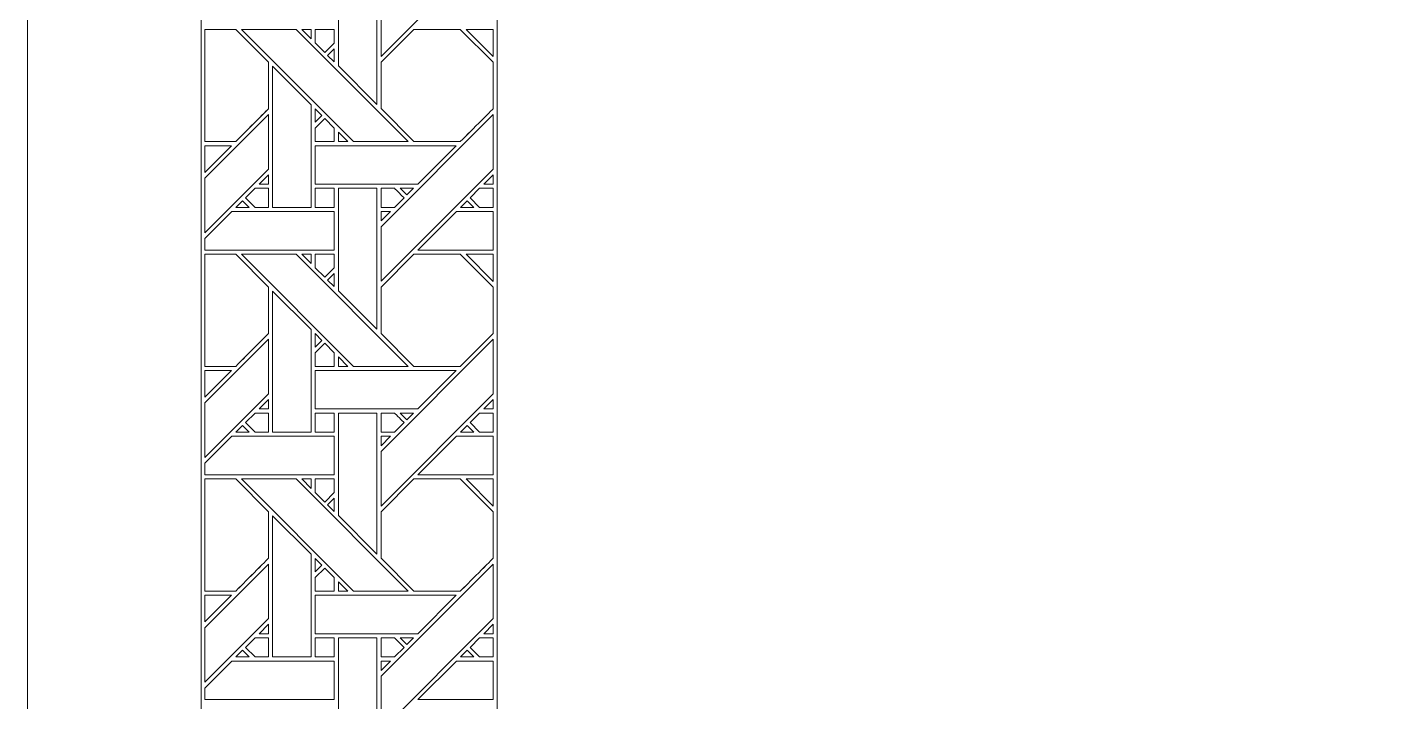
# Model space of a CAD drawing. Header units: inches. Extents: x 6.4 to 18.4, y 3.1 to 15.1.
# Drawn here: x 6.38 to 12.15, y 8.87 to 11.71 of the extents above; entities that cross this region are included whole.
import ezdxf

# ---------------------------------------------------------------- set-up
doc = ezdxf.new("R2010")
doc.units = ezdxf.units.IN
doc.header["$MEASUREMENT"] = 0
doc.layers.add('Design', color=7, linetype='Continuous', lineweight=0)

msp = doc.modelspace()

# ---------------------------------------------------------------- linework, layer by layer
at = {"layer": 'Design'}
for points, knots in [([(18.3821, 15.0948), (18.3821, 15.0948), (6.3829, 15.0948), (6.3829, 15.0948), (6.3829, 15.0948), (6.3829, 3.0948), (6.3829, 3.0948), (6.3829, 3.0948), (18.3829, 3.0948), (18.3829, 3.0948), (18.3829, 3.0948), (18.3829, 15.0948), (18.3829, 15.0948), (18.3829, 15.0948), (18.3821, 15.0948), (18.3821, 15.0948)], [0, 0, 0, 0, 1, 1, 1, 2, 2, 2, 3, 3, 3, 4, 4, 4, 5, 5, 5, 5]), ([(17.6485, 14.3611), (17.6485, 14.3611), (7.1165, 14.3611), (7.1165, 14.3611), (7.1165, 14.3611), (7.1165, 3.8284), (7.1165, 3.8284), (7.1165, 3.8284), (17.6492, 3.8284), (17.6492, 3.8284), (17.6492, 3.8284), (17.6492, 14.3611), (17.6492, 14.3611), (17.6492, 14.3611), (17.6485, 14.3611), (17.6485, 14.3611)], [0, 0, 0, 0, 1, 1, 1, 2, 2, 2, 3, 3, 3, 4, 4, 4, 5, 5, 5, 5]), ([(8.3676, 5.0795), (8.3676, 5.0795), (8.3676, 13.1101), (8.3676, 13.1101), (8.3676, 13.1101), (16.3981, 13.1101), (16.3981, 13.1101), (16.3981, 13.1101), (16.3981, 5.0795), (16.3981, 5.0795), (16.3981, 5.0795), (8.3676, 5.0795), (8.3676, 5.0795)], [0, 0, 0, 0, 1, 1, 1, 2, 2, 2, 3, 3, 3, 4, 4, 4, 4]), ([(8.3504, 12.2929), (8.3504, 12.2929), (8.3504, 12.0628), (8.3504, 12.0628), (8.3504, 12.0628), (7.8768, 11.5892), (7.8768, 11.5892), (7.8768, 11.5892), (7.8768, 11.8193), (7.8768, 11.8193), (7.8768, 11.8193), (8.3504, 12.2929), (8.3504, 12.2929)], [0, 0, 0, 0, 1, 1, 1, 2, 2, 2, 3, 3, 3, 4, 4, 4, 4]), ([(7.6967, 11.9814), (7.6967, 11.9814), (7.8596, 11.9814), (7.8596, 11.9814), (7.8596, 11.9814), (7.8596, 11.3863), (7.8596, 11.3863), (7.8596, 11.3863), (7.6967, 11.5492), (7.6967, 11.5492), (7.6967, 11.5492), (7.6967, 11.9814), (7.6967, 11.9814)], [0, 0, 0, 0, 1, 1, 1, 2, 2, 2, 3, 3, 3, 4, 4, 4, 4]), ([(7.1329, 11.7035), (7.1329, 11.7035), (7.2629, 11.7035), (7.2629, 11.7035), (7.2629, 11.7035), (7.4016, 11.5648), (7.4016, 11.5648), (7.4016, 11.5648), (7.4016, 11.3686), (7.4016, 11.3686), (7.3838, 11.3507), (7.2719, 11.2389), (7.2629, 11.2299), (7.2629, 11.2299), (7.1329, 11.2299), (7.1329, 11.2299), (7.1329, 11.2299), (7.1329, 11.7035), (7.1329, 11.7035)], [0, 0, 0, 0, 1, 1, 1, 2, 2, 2, 3, 3, 3, 4, 4, 4, 5, 5, 5, 6, 6, 6, 6]), ([(7.1329, 11.7035), (7.1329, 11.7035), (7.2629, 11.7035), (7.2629, 11.7035), (7.2629, 11.7035), (7.4016, 11.5648), (7.4016, 11.5648), (7.4016, 11.5648), (7.4016, 11.3686), (7.4016, 11.3686), (7.384, 11.3509), (7.2721, 11.2391), (7.2629, 11.2299), (7.2629, 11.2299), (7.1329, 11.2299), (7.1329, 11.2299), (7.1329, 11.2299), (7.1329, 11.7035), (7.1329, 11.7035)], [0, 0, 0, 0, 1, 1, 1, 2, 2, 2, 3, 3, 3, 4, 4, 4, 5, 5, 5, 6, 6, 6, 6]), ([(7.2872, 11.7035), (7.2872, 11.7035), (7.5181, 11.7035), (7.5181, 11.7035), (7.5181, 11.7035), (7.9918, 11.2299), (7.9918, 11.2299), (7.9918, 11.2299), (7.7607, 11.2299), (7.7607, 11.2299), (7.7607, 11.2299), (7.2872, 11.7035), (7.2872, 11.7035)], [0, 0, 0, 0, 1, 1, 1, 2, 2, 2, 3, 3, 3, 4, 4, 4, 4]), ([(7.5422, 11.7035), (7.5422, 11.7035), (7.5817, 11.7035), (7.5817, 11.7035), (7.5817, 11.7035), (7.5817, 11.6637), (7.5817, 11.6637), (7.5817, 11.6637), (7.5422, 11.7035), (7.5422, 11.7035)], [0, 0, 0, 0, 1, 1, 1, 2, 2, 2, 3, 3, 3, 3]), ([(7.6791, 11.7035), (7.6791, 11.7035), (7.6791, 11.6459), (7.6791, 11.6459), (7.6791, 11.6459), (7.6392, 11.606), (7.6392, 11.606), (7.6392, 11.606), (7.5988, 11.6463), (7.5988, 11.6463), (7.5988, 11.6463), (7.5988, 11.7035), (7.5988, 11.7035), (7.5988, 11.7035), (7.6791, 11.7035), (7.6791, 11.7035)], [0, 0, 0, 0, 1, 1, 1, 2, 2, 2, 3, 3, 3, 4, 4, 4, 5, 5, 5, 5]), ([(7.6791, 11.6459), (7.6791, 11.6459), (7.6392, 11.606), (7.6392, 11.606), (7.6392, 11.606), (7.5988, 11.6463), (7.5988, 11.6463), (7.5988, 11.6463), (7.5988, 11.7035), (7.5988, 11.7035), (7.5988, 11.7035), (7.6791, 11.7035), (7.6791, 11.7035), (7.6791, 11.7035), (7.6791, 11.6459), (7.6791, 11.6459)], [0, 0, 0, 0, 1, 1, 1, 2, 2, 2, 3, 3, 3, 4, 4, 4, 5, 5, 5, 5]), ([(7.8767, 11.5648), (7.8767, 11.5648), (8.0154, 11.7035), (8.0154, 11.7035), (8.0154, 11.7035), (8.2116, 11.7035), (8.2116, 11.7035), (8.2116, 11.7035), (8.3504, 11.5648), (8.3504, 11.5648), (8.3504, 11.5648), (8.3504, 11.3686), (8.3504, 11.3686), (8.3326, 11.3507), (8.2207, 11.2389), (8.2117, 11.2299), (8.2117, 11.2299), (8.016, 11.2299), (8.016, 11.2299), (8.016, 11.2299), (7.8767, 11.3691), (7.8767, 11.3691), (7.8767, 11.3691), (7.8767, 11.5648), (7.8767, 11.5648)], [0, 0, 0, 0, 1, 1, 1, 2, 2, 2, 3, 3, 3, 4, 4, 4, 5, 5, 5, 6, 6, 6, 7, 7, 7, 8, 8, 8, 8]), ([(8.0154, 11.7035), (8.0154, 11.7035), (8.2116, 11.7035), (8.2116, 11.7035), (8.2116, 11.7035), (8.3504, 11.5648), (8.3504, 11.5648), (8.3504, 11.5648), (8.3504, 11.3686), (8.3504, 11.3686), (8.3323, 11.3504), (8.2204, 11.2387), (8.2117, 11.2299), (8.2117, 11.2299), (8.016, 11.2299), (8.016, 11.2299), (8.016, 11.2299), (7.8767, 11.3691), (7.8767, 11.3691), (7.8767, 11.3691), (7.8767, 11.5648), (7.8767, 11.5648), (7.8767, 11.5648), (8.0154, 11.7035), (8.0154, 11.7035)], [0, 0, 0, 0, 1, 1, 1, 2, 2, 2, 3, 3, 3, 4, 4, 4, 5, 5, 5, 6, 6, 6, 7, 7, 7, 8, 8, 8, 8]), ([(8.3509, 11.7035), (8.3509, 11.7035), (8.3509, 11.5885), (8.3509, 11.5885), (8.3509, 11.5885), (8.2359, 11.7035), (8.2359, 11.7035), (8.2359, 11.7035), (8.3509, 11.7035), (8.3509, 11.7035)], [0, 0, 0, 0, 1, 1, 1, 2, 2, 2, 3, 3, 3, 3]), ([(7.6792, 11.6217), (7.6792, 11.6217), (7.6792, 11.5665), (7.6792, 11.5665), (7.6792, 11.5665), (7.6514, 11.5939), (7.6514, 11.5939), (7.6514, 11.5939), (7.6792, 11.6217), (7.6792, 11.6217)], [0, 0, 0, 0, 1, 1, 1, 2, 2, 2, 3, 3, 3, 3]), ([(7.5816, 11.3856), (7.5816, 11.3856), (7.5816, 10.9519), (7.5816, 10.9519), (7.5816, 10.9519), (7.4188, 10.9519), (7.4188, 10.9519), (7.4188, 10.9519), (7.4188, 11.5477), (7.4188, 11.5477), (7.4188, 11.5477), (7.5816, 11.3856), (7.5816, 11.3856)], [0, 0, 0, 0, 1, 1, 1, 2, 2, 2, 3, 3, 3, 4, 4, 4, 4]), ([(7.1329, 11.0753), (7.1329, 11.0753), (7.4017, 11.3441), (7.4017, 11.3441), (7.4017, 11.3441), (7.4017, 11.1141), (7.4017, 11.1141), (7.4017, 11.1141), (7.1329, 10.8453), (7.1329, 10.8453), (7.1329, 10.8453), (7.1329, 11.0753), (7.1329, 11.0753)], [0, 0, 0, 0, 1, 1, 1, 2, 2, 2, 3, 3, 3, 4, 4, 4, 4]), ([(7.6271, 11.3395), (7.6271, 11.3395), (7.5989, 11.3113), (7.5989, 11.3113), (7.5989, 11.3113), (7.5989, 11.3681), (7.5989, 11.3681), (7.5989, 11.3681), (7.6271, 11.3395), (7.6271, 11.3395)], [0, 0, 0, 0, 1, 1, 1, 2, 2, 2, 3, 3, 3, 3]), ([(7.6795, 11.2297), (7.6795, 11.2297), (7.5989, 11.2297), (7.5989, 11.2297), (7.5989, 11.2297), (7.5989, 11.2869), (7.5989, 11.2869), (7.5989, 11.2869), (7.6392, 11.3273), (7.6392, 11.3273), (7.6392, 11.3273), (7.6795, 11.287), (7.6795, 11.287), (7.6795, 11.287), (7.6795, 11.2297), (7.6795, 11.2297)], [0, 0, 0, 0, 1, 1, 1, 2, 2, 2, 3, 3, 3, 4, 4, 4, 5, 5, 5, 5]), ([(7.5989, 11.2869), (7.5989, 11.2869), (7.6392, 11.3273), (7.6392, 11.3273), (7.6392, 11.3273), (7.6795, 11.287), (7.6795, 11.287), (7.6795, 11.287), (7.6795, 11.2297), (7.6795, 11.2297), (7.6795, 11.2297), (7.5989, 11.2297), (7.5989, 11.2297), (7.5989, 11.2297), (7.5989, 11.2869), (7.5989, 11.2869)], [0, 0, 0, 0, 1, 1, 1, 2, 2, 2, 3, 3, 3, 4, 4, 4, 5, 5, 5, 5]), ([(8.3504, 11.3441), (8.3504, 11.3441), (8.3504, 11.1141), (8.3504, 11.1141), (8.3504, 11.1141), (7.8768, 10.6404), (7.8768, 10.6404), (7.8768, 10.6404), (7.8768, 10.8705), (7.8768, 10.8705), (7.8768, 10.8705), (8.3504, 11.3441), (8.3504, 11.3441)], [0, 0, 0, 0, 1, 1, 1, 2, 2, 2, 3, 3, 3, 4, 4, 4, 4]), ([(7.7365, 11.2299), (7.7365, 11.2299), (7.6968, 11.2299), (7.6968, 11.2299), (7.6968, 11.2299), (7.6968, 11.2697), (7.6968, 11.2697), (7.6968, 11.2697), (7.7365, 11.2299), (7.7365, 11.2299)], [0, 0, 0, 0, 1, 1, 1, 2, 2, 2, 3, 3, 3, 3]), ([(7.1329, 11.2126), (7.1329, 11.2126), (7.2459, 11.2126), (7.2459, 11.2126), (7.2459, 11.2126), (7.1329, 11.0996), (7.1329, 11.0996), (7.1329, 11.0996), (7.1329, 11.2126), (7.1329, 11.2126)], [0, 0, 0, 0, 1, 1, 1, 2, 2, 2, 3, 3, 3, 3]), ([(7.5989, 11.0499), (7.5989, 11.0499), (7.5989, 11.2126), (7.5989, 11.2126), (7.5989, 11.2126), (8.1946, 11.2126), (8.1946, 11.2126), (8.1946, 11.2126), (8.0319, 11.0499), (8.0319, 11.0499), (8.0319, 11.0499), (7.5989, 11.0499), (7.5989, 11.0499)], [0, 0, 0, 0, 1, 1, 1, 2, 2, 2, 3, 3, 3, 4, 4, 4, 4]), ([(7.3619, 11.0499), (7.3619, 11.0499), (7.4017, 11.0897), (7.4017, 11.0897), (7.4017, 11.0897), (7.4017, 11.0499), (7.4017, 11.0499), (7.4017, 11.0499), (7.3619, 11.0499), (7.3619, 11.0499)], [0, 0, 0, 0, 1, 1, 1, 2, 2, 2, 3, 3, 3, 3]), ([(8.3107, 11.0499), (8.3107, 11.0499), (8.3504, 11.0897), (8.3504, 11.0897), (8.3504, 11.0897), (8.3504, 11.0499), (8.3504, 11.0499), (8.3504, 11.0499), (8.3107, 11.0499), (8.3107, 11.0499)], [0, 0, 0, 0, 1, 1, 1, 2, 2, 2, 3, 3, 3, 3]), ([(7.4017, 10.9519), (7.4017, 10.9519), (7.3445, 10.9519), (7.3445, 10.9519), (7.3445, 10.9519), (7.3042, 10.9923), (7.3042, 10.9923), (7.3042, 10.9923), (7.3446, 11.0327), (7.3446, 11.0327), (7.3446, 11.0327), (7.4017, 11.0327), (7.4017, 11.0327), (7.4017, 11.0327), (7.4017, 10.9519), (7.4017, 10.9519)], [0, 0, 0, 0, 1, 1, 1, 2, 2, 2, 3, 3, 3, 4, 4, 4, 5, 5, 5, 5]), ([(7.3042, 10.9923), (7.3042, 10.9923), (7.3446, 11.0327), (7.3446, 11.0327), (7.3446, 11.0327), (7.4017, 11.0327), (7.4017, 11.0327), (7.4017, 11.0327), (7.4017, 10.9519), (7.4017, 10.9519), (7.4017, 10.9519), (7.3445, 10.9519), (7.3445, 10.9519), (7.3445, 10.9519), (7.3042, 10.9923), (7.3042, 10.9923)], [0, 0, 0, 0, 1, 1, 1, 2, 2, 2, 3, 3, 3, 4, 4, 4, 5, 5, 5, 5]), ([(7.5989, 10.9519), (7.5989, 10.9519), (7.5989, 11.0327), (7.5989, 11.0327), (7.5989, 11.0327), (7.6791, 11.0327), (7.6791, 11.0327), (7.6791, 11.0327), (7.6791, 10.9519), (7.6791, 10.9519), (7.6791, 10.9519), (7.5989, 10.9519), (7.5989, 10.9519)], [0, 0, 0, 0, 1, 1, 1, 2, 2, 2, 3, 3, 3, 4, 4, 4, 4]), ([(7.5989, 11.0327), (7.5989, 11.0327), (7.6791, 11.0327), (7.6791, 11.0327), (7.6791, 11.0327), (7.6791, 10.9519), (7.6791, 10.9519), (7.6791, 10.9519), (7.5989, 10.9519), (7.5989, 10.9519), (7.5989, 10.9519), (7.5989, 11.0327), (7.5989, 11.0327)], [0, 0, 0, 0, 1, 1, 1, 2, 2, 2, 3, 3, 3, 4, 4, 4, 4]), ([(7.6967, 11.0326), (7.6967, 11.0326), (7.8596, 11.0326), (7.8596, 11.0326), (7.8596, 11.0326), (7.8596, 10.4375), (7.8596, 10.4375), (7.8596, 10.4375), (7.6967, 10.6005), (7.6967, 10.6005), (7.6967, 10.6005), (7.6967, 11.0326), (7.6967, 11.0326)], [0, 0, 0, 0, 1, 1, 1, 2, 2, 2, 3, 3, 3, 4, 4, 4, 4]), ([(7.8767, 11.0327), (7.8767, 11.0327), (7.9338, 11.0327), (7.9338, 11.0327), (7.9389, 11.0276), (7.9697, 10.9967), (7.9741, 10.9923), (7.9741, 10.9923), (7.9337, 10.9519), (7.9337, 10.9519), (7.9337, 10.9519), (7.8767, 10.9519), (7.8767, 10.9519), (7.8767, 10.9519), (7.8767, 11.0327), (7.8767, 11.0327)], [0, 0, 0, 0, 1, 1, 1, 2, 2, 2, 3, 3, 3, 4, 4, 4, 5, 5, 5, 5]), ([(7.9741, 10.9923), (7.9741, 10.9923), (7.9337, 10.9519), (7.9337, 10.9519), (7.9337, 10.9519), (7.8767, 10.9519), (7.8767, 10.9519), (7.8767, 10.9519), (7.8767, 11.0327), (7.8767, 11.0327), (7.8767, 11.0327), (7.9338, 11.0327), (7.9338, 11.0327), (7.939, 11.0275), (7.9698, 10.9966), (7.9741, 10.9923)], [0, 0, 0, 0, 1, 1, 1, 2, 2, 2, 3, 3, 3, 4, 4, 4, 5, 5, 5, 5]), ([(7.9864, 11.0045), (7.9864, 11.0045), (7.9582, 11.0326), (7.9582, 11.0326), (7.9582, 11.0326), (8.0146, 11.0326), (8.0146, 11.0326), (8.0146, 11.0326), (7.9864, 11.0045), (7.9864, 11.0045)], [0, 0, 0, 0, 1, 1, 1, 2, 2, 2, 3, 3, 3, 3]), ([(8.3504, 10.9519), (8.3504, 10.9519), (8.2933, 10.9519), (8.2933, 10.9519), (8.2933, 10.9519), (8.2529, 10.9923), (8.2529, 10.9923), (8.2529, 10.9923), (8.2933, 11.0327), (8.2933, 11.0327), (8.2933, 11.0327), (8.3504, 11.0327), (8.3504, 11.0327), (8.3504, 11.0327), (8.3504, 10.9519), (8.3504, 10.9519)], [0, 0, 0, 0, 1, 1, 1, 2, 2, 2, 3, 3, 3, 4, 4, 4, 5, 5, 5, 5]), ([(8.3504, 11.0327), (8.3504, 11.0327), (8.3504, 10.9519), (8.3504, 10.9519), (8.3504, 10.9519), (8.2933, 10.9519), (8.2933, 10.9519), (8.2933, 10.9519), (8.2529, 10.9923), (8.2529, 10.9923), (8.2529, 10.9923), (8.2933, 11.0327), (8.2933, 11.0327), (8.2933, 11.0327), (8.3504, 11.0327), (8.3504, 11.0327)], [0, 0, 0, 0, 1, 1, 1, 2, 2, 2, 3, 3, 3, 4, 4, 4, 5, 5, 5, 5]), ([(7.3204, 10.9519), (7.3204, 10.9519), (7.2639, 10.9519), (7.2639, 10.9519), (7.2639, 10.9519), (7.2921, 10.9801), (7.2921, 10.9801), (7.2921, 10.9801), (7.3204, 10.9519), (7.3204, 10.9519)], [0, 0, 0, 0, 1, 1, 1, 2, 2, 2, 3, 3, 3, 3]), ([(8.2691, 10.9519), (8.2691, 10.9519), (8.2126, 10.9519), (8.2126, 10.9519), (8.2126, 10.9519), (8.2408, 10.9801), (8.2408, 10.9801), (8.2408, 10.9801), (8.2691, 10.9519), (8.2691, 10.9519)], [0, 0, 0, 0, 1, 1, 1, 2, 2, 2, 3, 3, 3, 3]), ([(7.1329, 10.8209), (7.1329, 10.8209), (7.2467, 10.9347), (7.2467, 10.9347), (7.2467, 10.9347), (7.6792, 10.9347), (7.6792, 10.9347), (7.6792, 10.9347), (7.6792, 10.7719), (7.6792, 10.7719), (7.6792, 10.7719), (7.1329, 10.7719), (7.1329, 10.7719), (7.1329, 10.7719), (7.1329, 10.8209), (7.1329, 10.8209)], [0, 0, 0, 0, 1, 1, 1, 2, 2, 2, 3, 3, 3, 4, 4, 4, 5, 5, 5, 5]), ([(7.8768, 10.8949), (7.8768, 10.8949), (7.8768, 10.9347), (7.8768, 10.9347), (7.8768, 10.9347), (7.9166, 10.9347), (7.9166, 10.9347), (7.9166, 10.9347), (7.8768, 10.8949), (7.8768, 10.8949)], [0, 0, 0, 0, 1, 1, 1, 2, 2, 2, 3, 3, 3, 3]), ([(8.3509, 10.9347), (8.3509, 10.9347), (8.3509, 10.7719), (8.3509, 10.7719), (8.3509, 10.7719), (8.0326, 10.7719), (8.0326, 10.7719), (8.0326, 10.7719), (8.1954, 10.9347), (8.1954, 10.9347), (8.1954, 10.9347), (8.3509, 10.9347), (8.3509, 10.9347)], [0, 0, 0, 0, 1, 1, 1, 2, 2, 2, 3, 3, 3, 4, 4, 4, 4]), ([(7.1329, 10.7548), (7.1329, 10.7548), (7.2629, 10.7548), (7.2629, 10.7548), (7.2629, 10.7548), (7.4016, 10.6161), (7.4016, 10.6161), (7.4016, 10.6161), (7.4016, 10.4199), (7.4016, 10.4199), (7.3838, 10.4019), (7.2719, 10.2902), (7.2629, 10.2812), (7.2629, 10.2812), (7.1329, 10.2812), (7.1329, 10.2812), (7.1329, 10.2812), (7.1329, 10.7548), (7.1329, 10.7548)], [0, 0, 0, 0, 1, 1, 1, 2, 2, 2, 3, 3, 3, 4, 4, 4, 5, 5, 5, 6, 6, 6, 6]), ([(7.1329, 10.7548), (7.1329, 10.7548), (7.2629, 10.7548), (7.2629, 10.7548), (7.2629, 10.7548), (7.4016, 10.6161), (7.4016, 10.6161), (7.4016, 10.6161), (7.4016, 10.4199), (7.4016, 10.4199), (7.3836, 10.4017), (7.2718, 10.29), (7.2629, 10.2812), (7.2629, 10.2812), (7.1329, 10.2812), (7.1329, 10.2812), (7.1329, 10.2812), (7.1329, 10.7548), (7.1329, 10.7548)], [0, 0, 0, 0, 1, 1, 1, 2, 2, 2, 3, 3, 3, 4, 4, 4, 5, 5, 5, 6, 6, 6, 6]), ([(7.2872, 10.7548), (7.2872, 10.7548), (7.5181, 10.7548), (7.5181, 10.7548), (7.5181, 10.7548), (7.9918, 10.2811), (7.9918, 10.2811), (7.9918, 10.2811), (7.7607, 10.2811), (7.7607, 10.2811), (7.7607, 10.2811), (7.2872, 10.7548), (7.2872, 10.7548)], [0, 0, 0, 0, 1, 1, 1, 2, 2, 2, 3, 3, 3, 4, 4, 4, 4]), ([(7.5422, 10.7548), (7.5422, 10.7548), (7.5817, 10.7548), (7.5817, 10.7548), (7.5817, 10.7548), (7.5817, 10.715), (7.5817, 10.715), (7.5817, 10.715), (7.5422, 10.7548), (7.5422, 10.7548)], [0, 0, 0, 0, 1, 1, 1, 2, 2, 2, 3, 3, 3, 3]), ([(7.6791, 10.7548), (7.6791, 10.7548), (7.6791, 10.6972), (7.6791, 10.6972), (7.6791, 10.6972), (7.6392, 10.6573), (7.6392, 10.6573), (7.6392, 10.6573), (7.5988, 10.6976), (7.5988, 10.6976), (7.5988, 10.6976), (7.5988, 10.7548), (7.5988, 10.7548), (7.5988, 10.7548), (7.6791, 10.7548), (7.6791, 10.7548)], [0, 0, 0, 0, 1, 1, 1, 2, 2, 2, 3, 3, 3, 4, 4, 4, 5, 5, 5, 5]), ([(7.6791, 10.6972), (7.6791, 10.6972), (7.6392, 10.6573), (7.6392, 10.6573), (7.6392, 10.6573), (7.5988, 10.6976), (7.5988, 10.6976), (7.5988, 10.6976), (7.5988, 10.7548), (7.5988, 10.7548), (7.5988, 10.7548), (7.6791, 10.7548), (7.6791, 10.7548), (7.6791, 10.7548), (7.6791, 10.6972), (7.6791, 10.6972)], [0, 0, 0, 0, 1, 1, 1, 2, 2, 2, 3, 3, 3, 4, 4, 4, 5, 5, 5, 5]), ([(7.8767, 10.6161), (7.8767, 10.6161), (8.0154, 10.7548), (8.0154, 10.7548), (8.0154, 10.7548), (8.2116, 10.7548), (8.2116, 10.7548), (8.2116, 10.7548), (8.3504, 10.6161), (8.3504, 10.6161), (8.3504, 10.6161), (8.3504, 10.4199), (8.3504, 10.4199), (8.3326, 10.4019), (8.2207, 10.2902), (8.2117, 10.2812), (8.2117, 10.2812), (8.016, 10.2812), (8.016, 10.2812), (8.016, 10.2812), (7.8767, 10.4204), (7.8767, 10.4204), (7.8767, 10.4204), (7.8767, 10.6161), (7.8767, 10.6161)], [0, 0, 0, 0, 1, 1, 1, 2, 2, 2, 3, 3, 3, 4, 4, 4, 5, 5, 5, 6, 6, 6, 7, 7, 7, 8, 8, 8, 8]), ([(8.0154, 10.7548), (8.0154, 10.7548), (8.2116, 10.7548), (8.2116, 10.7548), (8.2116, 10.7548), (8.3504, 10.6161), (8.3504, 10.6161), (8.3504, 10.6161), (8.3504, 10.4199), (8.3504, 10.4199), (8.3325, 10.4019), (8.2206, 10.2901), (8.2117, 10.2812), (8.2117, 10.2812), (8.016, 10.2812), (8.016, 10.2812), (8.016, 10.2812), (7.8767, 10.4204), (7.8767, 10.4204), (7.8767, 10.4204), (7.8767, 10.6161), (7.8767, 10.6161), (7.8767, 10.6161), (8.0154, 10.7548), (8.0154, 10.7548)], [0, 0, 0, 0, 1, 1, 1, 2, 2, 2, 3, 3, 3, 4, 4, 4, 5, 5, 5, 6, 6, 6, 7, 7, 7, 8, 8, 8, 8]), ([(8.3509, 10.7548), (8.3509, 10.7548), (8.3509, 10.6398), (8.3509, 10.6398), (8.3509, 10.6398), (8.2359, 10.7548), (8.2359, 10.7548), (8.2359, 10.7548), (8.3509, 10.7548), (8.3509, 10.7548)], [0, 0, 0, 0, 1, 1, 1, 2, 2, 2, 3, 3, 3, 3]), ([(7.6792, 10.6729), (7.6792, 10.6729), (7.6792, 10.6178), (7.6792, 10.6178), (7.6792, 10.6178), (7.6514, 10.6452), (7.6514, 10.6452), (7.6514, 10.6452), (7.6792, 10.6729), (7.6792, 10.6729)], [0, 0, 0, 0, 1, 1, 1, 2, 2, 2, 3, 3, 3, 3]), ([(7.5816, 10.4368), (7.5816, 10.4368), (7.5816, 10.0031), (7.5816, 10.0031), (7.5816, 10.0031), (7.4188, 10.0031), (7.4188, 10.0031), (7.4188, 10.0031), (7.4188, 10.599), (7.4188, 10.599), (7.4188, 10.599), (7.5816, 10.4368), (7.5816, 10.4368)], [0, 0, 0, 0, 1, 1, 1, 2, 2, 2, 3, 3, 3, 4, 4, 4, 4]), ([(7.1329, 10.1266), (7.1329, 10.1266), (7.4017, 10.3954), (7.4017, 10.3954), (7.4017, 10.3954), (7.4017, 10.1654), (7.4017, 10.1654), (7.4017, 10.1654), (7.1329, 9.8965), (7.1329, 9.8965), (7.1329, 9.8965), (7.1329, 10.1266), (7.1329, 10.1266)], [0, 0, 0, 0, 1, 1, 1, 2, 2, 2, 3, 3, 3, 4, 4, 4, 4]), ([(7.6271, 10.3908), (7.6271, 10.3908), (7.5989, 10.3626), (7.5989, 10.3626), (7.5989, 10.3626), (7.5989, 10.4193), (7.5989, 10.4193), (7.5989, 10.4193), (7.6271, 10.3908), (7.6271, 10.3908)], [0, 0, 0, 0, 1, 1, 1, 2, 2, 2, 3, 3, 3, 3]), ([(8.3504, 10.3954), (8.3504, 10.3954), (8.3504, 10.1654), (8.3504, 10.1654), (8.3504, 10.1654), (7.8768, 9.6917), (7.8768, 9.6917), (7.8768, 9.6917), (7.8768, 9.9218), (7.8768, 9.9218), (7.8768, 9.9218), (8.3504, 10.3954), (8.3504, 10.3954)], [0, 0, 0, 0, 1, 1, 1, 2, 2, 2, 3, 3, 3, 4, 4, 4, 4]), ([(7.6795, 10.2809), (7.6795, 10.2809), (7.5989, 10.2809), (7.5989, 10.2809), (7.5989, 10.2809), (7.5989, 10.3382), (7.5989, 10.3382), (7.5989, 10.3382), (7.6392, 10.3785), (7.6392, 10.3785), (7.6392, 10.3785), (7.6795, 10.3382), (7.6795, 10.3382), (7.6795, 10.3382), (7.6795, 10.2809), (7.6795, 10.2809)], [0, 0, 0, 0, 1, 1, 1, 2, 2, 2, 3, 3, 3, 4, 4, 4, 5, 5, 5, 5]), ([(7.5989, 10.3382), (7.5989, 10.3382), (7.6392, 10.3785), (7.6392, 10.3785), (7.6392, 10.3785), (7.6795, 10.3382), (7.6795, 10.3382), (7.6795, 10.3382), (7.6795, 10.2809), (7.6795, 10.2809), (7.6795, 10.2809), (7.5989, 10.2809), (7.5989, 10.2809), (7.5989, 10.2809), (7.5989, 10.3382), (7.5989, 10.3382)], [0, 0, 0, 0, 1, 1, 1, 2, 2, 2, 3, 3, 3, 4, 4, 4, 5, 5, 5, 5]), ([(7.7365, 10.2811), (7.7365, 10.2811), (7.6968, 10.2811), (7.6968, 10.2811), (7.6968, 10.2811), (7.6968, 10.3209), (7.6968, 10.3209), (7.6968, 10.3209), (7.7365, 10.2811), (7.7365, 10.2811)], [0, 0, 0, 0, 1, 1, 1, 2, 2, 2, 3, 3, 3, 3]), ([(7.1329, 10.2639), (7.1329, 10.2639), (7.2459, 10.2639), (7.2459, 10.2639), (7.2459, 10.2639), (7.1329, 10.1509), (7.1329, 10.1509), (7.1329, 10.1509), (7.1329, 10.2639), (7.1329, 10.2639)], [0, 0, 0, 0, 1, 1, 1, 2, 2, 2, 3, 3, 3, 3]), ([(7.5989, 10.1012), (7.5989, 10.1012), (7.5989, 10.2639), (7.5989, 10.2639), (7.5989, 10.2639), (8.1946, 10.2639), (8.1946, 10.2639), (8.1946, 10.2639), (8.0319, 10.1012), (8.0319, 10.1012), (8.0319, 10.1012), (7.5989, 10.1012), (7.5989, 10.1012)], [0, 0, 0, 0, 1, 1, 1, 2, 2, 2, 3, 3, 3, 4, 4, 4, 4]), ([(7.3619, 10.1012), (7.3619, 10.1012), (7.4017, 10.141), (7.4017, 10.141), (7.4017, 10.141), (7.4017, 10.1012), (7.4017, 10.1012), (7.4017, 10.1012), (7.3619, 10.1012), (7.3619, 10.1012)], [0, 0, 0, 0, 1, 1, 1, 2, 2, 2, 3, 3, 3, 3]), ([(8.3107, 10.1012), (8.3107, 10.1012), (8.3504, 10.141), (8.3504, 10.141), (8.3504, 10.141), (8.3504, 10.1012), (8.3504, 10.1012), (8.3504, 10.1012), (8.3107, 10.1012), (8.3107, 10.1012)], [0, 0, 0, 0, 1, 1, 1, 2, 2, 2, 3, 3, 3, 3]), ([(7.4017, 10.0031), (7.4017, 10.0031), (7.3445, 10.0031), (7.3445, 10.0031), (7.3445, 10.0031), (7.3042, 10.0435), (7.3042, 10.0435), (7.3042, 10.0435), (7.3446, 10.084), (7.3446, 10.084), (7.3446, 10.084), (7.4017, 10.084), (7.4017, 10.084), (7.4017, 10.084), (7.4017, 10.0031), (7.4017, 10.0031)], [0, 0, 0, 0, 1, 1, 1, 2, 2, 2, 3, 3, 3, 4, 4, 4, 5, 5, 5, 5]), ([(7.3042, 10.0435), (7.3042, 10.0435), (7.3446, 10.084), (7.3446, 10.084), (7.3446, 10.084), (7.4017, 10.084), (7.4017, 10.084), (7.4017, 10.084), (7.4017, 10.0031), (7.4017, 10.0031), (7.4017, 10.0031), (7.3445, 10.0031), (7.3445, 10.0031), (7.3445, 10.0031), (7.3042, 10.0435), (7.3042, 10.0435)], [0, 0, 0, 0, 1, 1, 1, 2, 2, 2, 3, 3, 3, 4, 4, 4, 5, 5, 5, 5]), ([(7.5989, 10.0031), (7.5989, 10.0031), (7.5989, 10.0839), (7.5989, 10.0839), (7.5989, 10.0839), (7.6791, 10.0839), (7.6791, 10.0839), (7.6791, 10.0839), (7.6791, 10.0031), (7.6791, 10.0031), (7.6791, 10.0031), (7.5989, 10.0031), (7.5989, 10.0031)], [0, 0, 0, 0, 1, 1, 1, 2, 2, 2, 3, 3, 3, 4, 4, 4, 4]), ([(7.5989, 10.0839), (7.5989, 10.0839), (7.6791, 10.0839), (7.6791, 10.0839), (7.6791, 10.0839), (7.6791, 10.0031), (7.6791, 10.0031), (7.6791, 10.0031), (7.5989, 10.0031), (7.5989, 10.0031), (7.5989, 10.0031), (7.5989, 10.0839), (7.5989, 10.0839)], [0, 0, 0, 0, 1, 1, 1, 2, 2, 2, 3, 3, 3, 4, 4, 4, 4]), ([(7.6967, 10.0839), (7.6967, 10.0839), (7.8596, 10.0839), (7.8596, 10.0839), (7.8596, 10.0839), (7.8596, 9.4888), (7.8596, 9.4888), (7.8596, 9.4888), (7.6967, 9.6517), (7.6967, 9.6517), (7.6967, 9.6517), (7.6967, 10.0839), (7.6967, 10.0839)], [0, 0, 0, 0, 1, 1, 1, 2, 2, 2, 3, 3, 3, 4, 4, 4, 4]), ([(7.8767, 10.0839), (7.8767, 10.0839), (7.9338, 10.0839), (7.9338, 10.0839), (7.9389, 10.0788), (7.9697, 10.048), (7.9741, 10.0436), (7.9741, 10.0436), (7.9337, 10.0032), (7.9337, 10.0032), (7.9337, 10.0032), (7.8767, 10.0032), (7.8767, 10.0032), (7.8767, 10.0032), (7.8767, 10.0839), (7.8767, 10.0839)], [0, 0, 0, 0, 1, 1, 1, 2, 2, 2, 3, 3, 3, 4, 4, 4, 5, 5, 5, 5]), ([(7.9741, 10.0436), (7.9741, 10.0436), (7.9337, 10.0032), (7.9337, 10.0032), (7.9337, 10.0032), (7.8767, 10.0032), (7.8767, 10.0032), (7.8767, 10.0032), (7.8767, 10.0839), (7.8767, 10.0839), (7.8767, 10.0839), (7.9338, 10.0839), (7.9338, 10.0839), (7.939, 10.0787), (7.9698, 10.0479), (7.9741, 10.0436)], [0, 0, 0, 0, 1, 1, 1, 2, 2, 2, 3, 3, 3, 4, 4, 4, 5, 5, 5, 5]), ([(7.9864, 10.0557), (7.9864, 10.0557), (7.9582, 10.0839), (7.9582, 10.0839), (7.9582, 10.0839), (8.0146, 10.0839), (8.0146, 10.0839), (8.0146, 10.0839), (7.9864, 10.0557), (7.9864, 10.0557)], [0, 0, 0, 0, 1, 1, 1, 2, 2, 2, 3, 3, 3, 3]), ([(8.3504, 10.0031), (8.3504, 10.0031), (8.2933, 10.0031), (8.2933, 10.0031), (8.2933, 10.0031), (8.2529, 10.0435), (8.2529, 10.0435), (8.2529, 10.0435), (8.2933, 10.084), (8.2933, 10.084), (8.2933, 10.084), (8.3504, 10.084), (8.3504, 10.084), (8.3504, 10.084), (8.3504, 10.0031), (8.3504, 10.0031)], [0, 0, 0, 0, 1, 1, 1, 2, 2, 2, 3, 3, 3, 4, 4, 4, 5, 5, 5, 5]), ([(8.3504, 10.084), (8.3504, 10.084), (8.3504, 10.0031), (8.3504, 10.0031), (8.3504, 10.0031), (8.2933, 10.0031), (8.2933, 10.0031), (8.2933, 10.0031), (8.2529, 10.0435), (8.2529, 10.0435), (8.2529, 10.0435), (8.2933, 10.084), (8.2933, 10.084), (8.2933, 10.084), (8.3504, 10.084), (8.3504, 10.084)], [0, 0, 0, 0, 1, 1, 1, 2, 2, 2, 3, 3, 3, 4, 4, 4, 5, 5, 5, 5]), ([(7.1329, 9.8722), (7.1329, 9.8722), (7.2467, 9.986), (7.2467, 9.986), (7.2467, 9.986), (7.6792, 9.986), (7.6792, 9.986), (7.6792, 9.986), (7.6792, 9.8232), (7.6792, 9.8232), (7.6792, 9.8232), (7.1329, 9.8232), (7.1329, 9.8232), (7.1329, 9.8232), (7.1329, 9.8722), (7.1329, 9.8722)], [0, 0, 0, 0, 1, 1, 1, 2, 2, 2, 3, 3, 3, 4, 4, 4, 5, 5, 5, 5]), ([(7.3204, 10.0031), (7.3204, 10.0031), (7.2639, 10.0031), (7.2639, 10.0031), (7.2639, 10.0031), (7.2921, 10.0314), (7.2921, 10.0314), (7.2921, 10.0314), (7.3204, 10.0031), (7.3204, 10.0031)], [0, 0, 0, 0, 1, 1, 1, 2, 2, 2, 3, 3, 3, 3]), ([(7.8768, 9.9462), (7.8768, 9.9462), (7.8768, 9.986), (7.8768, 9.986), (7.8768, 9.986), (7.9166, 9.986), (7.9166, 9.986), (7.9166, 9.986), (7.8768, 9.9462), (7.8768, 9.9462)], [0, 0, 0, 0, 1, 1, 1, 2, 2, 2, 3, 3, 3, 3]), ([(8.3509, 9.986), (8.3509, 9.986), (8.3509, 9.8232), (8.3509, 9.8232), (8.3509, 9.8232), (8.0326, 9.8232), (8.0326, 9.8232), (8.0326, 9.8232), (8.1954, 9.986), (8.1954, 9.986), (8.1954, 9.986), (8.3509, 9.986), (8.3509, 9.986)], [0, 0, 0, 0, 1, 1, 1, 2, 2, 2, 3, 3, 3, 4, 4, 4, 4]), ([(8.2691, 10.0031), (8.2691, 10.0031), (8.2126, 10.0031), (8.2126, 10.0031), (8.2126, 10.0031), (8.2408, 10.0314), (8.2408, 10.0314), (8.2408, 10.0314), (8.2691, 10.0031), (8.2691, 10.0031)], [0, 0, 0, 0, 1, 1, 1, 2, 2, 2, 3, 3, 3, 3]), ([(7.1329, 9.8061), (7.1329, 9.8061), (7.2629, 9.8061), (7.2629, 9.8061), (7.2629, 9.8061), (7.4016, 9.6673), (7.4016, 9.6673), (7.4016, 9.6673), (7.4016, 9.4711), (7.4016, 9.4711), (7.3838, 9.4532), (7.2719, 9.3414), (7.2629, 9.3324), (7.2629, 9.3324), (7.1329, 9.3324), (7.1329, 9.3324), (7.1329, 9.3324), (7.1329, 9.8061), (7.1329, 9.8061)], [0, 0, 0, 0, 1, 1, 1, 2, 2, 2, 3, 3, 3, 4, 4, 4, 5, 5, 5, 6, 6, 6, 6]), ([(7.1329, 9.8061), (7.1329, 9.8061), (7.2629, 9.8061), (7.2629, 9.8061), (7.2629, 9.8061), (7.4016, 9.6673), (7.4016, 9.6673), (7.4016, 9.6673), (7.4016, 9.4711), (7.4016, 9.4711), (7.3839, 9.4533), (7.272, 9.3415), (7.2629, 9.3324), (7.2629, 9.3324), (7.1329, 9.3324), (7.1329, 9.3324), (7.1329, 9.3324), (7.1329, 9.8061), (7.1329, 9.8061)], [0, 0, 0, 0, 1, 1, 1, 2, 2, 2, 3, 3, 3, 4, 4, 4, 5, 5, 5, 6, 6, 6, 6]), ([(7.2872, 9.8061), (7.2872, 9.8061), (7.5181, 9.8061), (7.5181, 9.8061), (7.5181, 9.8061), (7.9918, 9.3324), (7.9918, 9.3324), (7.9918, 9.3324), (7.7607, 9.3324), (7.7607, 9.3324), (7.7607, 9.3324), (7.2872, 9.8061), (7.2872, 9.8061)], [0, 0, 0, 0, 1, 1, 1, 2, 2, 2, 3, 3, 3, 4, 4, 4, 4]), ([(7.5422, 9.8061), (7.5422, 9.8061), (7.5817, 9.8061), (7.5817, 9.8061), (7.5817, 9.8061), (7.5817, 9.7662), (7.5817, 9.7662), (7.5817, 9.7662), (7.5422, 9.8061), (7.5422, 9.8061)], [0, 0, 0, 0, 1, 1, 1, 2, 2, 2, 3, 3, 3, 3]), ([(7.6791, 9.8061), (7.6791, 9.8061), (7.6791, 9.7485), (7.6791, 9.7485), (7.6791, 9.7485), (7.6392, 9.7085), (7.6392, 9.7085), (7.6392, 9.7085), (7.5988, 9.7489), (7.5988, 9.7489), (7.5988, 9.7489), (7.5988, 9.8061), (7.5988, 9.8061), (7.5988, 9.8061), (7.6791, 9.8061), (7.6791, 9.8061)], [0, 0, 0, 0, 1, 1, 1, 2, 2, 2, 3, 3, 3, 4, 4, 4, 5, 5, 5, 5]), ([(7.6791, 9.7485), (7.6791, 9.7485), (7.6392, 9.7085), (7.6392, 9.7085), (7.6392, 9.7085), (7.5988, 9.7489), (7.5988, 9.7489), (7.5988, 9.7489), (7.5988, 9.8061), (7.5988, 9.8061), (7.5988, 9.8061), (7.6791, 9.8061), (7.6791, 9.8061), (7.6791, 9.8061), (7.6791, 9.7485), (7.6791, 9.7485)], [0, 0, 0, 0, 1, 1, 1, 2, 2, 2, 3, 3, 3, 4, 4, 4, 5, 5, 5, 5]), ([(7.8767, 9.6673), (7.8767, 9.6673), (8.0154, 9.8061), (8.0154, 9.8061), (8.0154, 9.8061), (8.2116, 9.8061), (8.2116, 9.8061), (8.2116, 9.8061), (8.3504, 9.6673), (8.3504, 9.6673), (8.3504, 9.6673), (8.3504, 9.4711), (8.3504, 9.4711), (8.3326, 9.4532), (8.2207, 9.3414), (8.2117, 9.3324), (8.2117, 9.3324), (8.016, 9.3324), (8.016, 9.3324), (8.016, 9.3324), (7.8767, 9.4717), (7.8767, 9.4717), (7.8767, 9.4717), (7.8767, 9.6673), (7.8767, 9.6673)], [0, 0, 0, 0, 1, 1, 1, 2, 2, 2, 3, 3, 3, 4, 4, 4, 5, 5, 5, 6, 6, 6, 7, 7, 7, 8, 8, 8, 8]), ([(8.0154, 9.8061), (8.0154, 9.8061), (8.2116, 9.8061), (8.2116, 9.8061), (8.2116, 9.8061), (8.3504, 9.6673), (8.3504, 9.6673), (8.3504, 9.6673), (8.3504, 9.4711), (8.3504, 9.4711), (8.3328, 9.4534), (8.2208, 9.3416), (8.2117, 9.3324), (8.2117, 9.3324), (8.016, 9.3324), (8.016, 9.3324), (8.016, 9.3324), (7.8767, 9.4717), (7.8767, 9.4717), (7.8767, 9.4717), (7.8767, 9.6673), (7.8767, 9.6673), (7.8767, 9.6673), (8.0154, 9.8061), (8.0154, 9.8061)], [0, 0, 0, 0, 1, 1, 1, 2, 2, 2, 3, 3, 3, 4, 4, 4, 5, 5, 5, 6, 6, 6, 7, 7, 7, 8, 8, 8, 8]), ([(8.3509, 9.8061), (8.3509, 9.8061), (8.3509, 9.6911), (8.3509, 9.6911), (8.3509, 9.6911), (8.2359, 9.8061), (8.2359, 9.8061), (8.2359, 9.8061), (8.3509, 9.8061), (8.3509, 9.8061)], [0, 0, 0, 0, 1, 1, 1, 2, 2, 2, 3, 3, 3, 3]), ([(7.6792, 9.7242), (7.6792, 9.7242), (7.6792, 9.6691), (7.6792, 9.6691), (7.6792, 9.6691), (7.6514, 9.6964), (7.6514, 9.6964), (7.6514, 9.6964), (7.6792, 9.7242), (7.6792, 9.7242)], [0, 0, 0, 0, 1, 1, 1, 2, 2, 2, 3, 3, 3, 3]), ([(7.5816, 9.4881), (7.5816, 9.4881), (7.5816, 9.0544), (7.5816, 9.0544), (7.5816, 9.0544), (7.4188, 9.0544), (7.4188, 9.0544), (7.4188, 9.0544), (7.4188, 9.6502), (7.4188, 9.6502), (7.4188, 9.6502), (7.5816, 9.4881), (7.5816, 9.4881)], [0, 0, 0, 0, 1, 1, 1, 2, 2, 2, 3, 3, 3, 4, 4, 4, 4]), ([(7.6271, 9.442), (7.6271, 9.442), (7.5989, 9.4138), (7.5989, 9.4138), (7.5989, 9.4138), (7.5989, 9.4706), (7.5989, 9.4706), (7.5989, 9.4706), (7.6271, 9.442), (7.6271, 9.442)], [0, 0, 0, 0, 1, 1, 1, 2, 2, 2, 3, 3, 3, 3]), ([(7.1329, 9.1779), (7.1329, 9.1779), (7.4017, 9.4467), (7.4017, 9.4467), (7.4017, 9.4467), (7.4017, 9.2166), (7.4017, 9.2166), (7.4017, 9.2166), (7.1329, 8.9478), (7.1329, 8.9478), (7.1329, 8.9478), (7.1329, 9.1779), (7.1329, 9.1779)], [0, 0, 0, 0, 1, 1, 1, 2, 2, 2, 3, 3, 3, 4, 4, 4, 4]), ([(7.6795, 9.3322), (7.6795, 9.3322), (7.5989, 9.3322), (7.5989, 9.3322), (7.5989, 9.3322), (7.5989, 9.3895), (7.5989, 9.3895), (7.5989, 9.3895), (7.6392, 9.4298), (7.6392, 9.4298), (7.6392, 9.4298), (7.6795, 9.3895), (7.6795, 9.3895), (7.6795, 9.3895), (7.6795, 9.3322), (7.6795, 9.3322)], [0, 0, 0, 0, 1, 1, 1, 2, 2, 2, 3, 3, 3, 4, 4, 4, 5, 5, 5, 5]), ([(7.5989, 9.3895), (7.5989, 9.3895), (7.6392, 9.4298), (7.6392, 9.4298), (7.6392, 9.4298), (7.6795, 9.3895), (7.6795, 9.3895), (7.6795, 9.3895), (7.6795, 9.3322), (7.6795, 9.3322), (7.6795, 9.3322), (7.5989, 9.3322), (7.5989, 9.3322), (7.5989, 9.3322), (7.5989, 9.3895), (7.5989, 9.3895)], [0, 0, 0, 0, 1, 1, 1, 2, 2, 2, 3, 3, 3, 4, 4, 4, 5, 5, 5, 5]), ([(8.3504, 9.4467), (8.3504, 9.4467), (8.3504, 9.2166), (8.3504, 9.2166), (8.3504, 9.2166), (7.8768, 8.743), (7.8768, 8.743), (7.8768, 8.743), (7.8768, 8.9731), (7.8768, 8.9731), (7.8768, 8.9731), (8.3504, 9.4467), (8.3504, 9.4467)], [0, 0, 0, 0, 1, 1, 1, 2, 2, 2, 3, 3, 3, 4, 4, 4, 4]), ([(7.7365, 9.3324), (7.7365, 9.3324), (7.6968, 9.3324), (7.6968, 9.3324), (7.6968, 9.3324), (7.6968, 9.3722), (7.6968, 9.3722), (7.6968, 9.3722), (7.7365, 9.3324), (7.7365, 9.3324)], [0, 0, 0, 0, 1, 1, 1, 2, 2, 2, 3, 3, 3, 3]), ([(7.1329, 9.3152), (7.1329, 9.3152), (7.2459, 9.3152), (7.2459, 9.3152), (7.2459, 9.3152), (7.1329, 9.2022), (7.1329, 9.2022), (7.1329, 9.2022), (7.1329, 9.3152), (7.1329, 9.3152)], [0, 0, 0, 0, 1, 1, 1, 2, 2, 2, 3, 3, 3, 3]), ([(7.5989, 9.1525), (7.5989, 9.1525), (7.5989, 9.3152), (7.5989, 9.3152), (7.5989, 9.3152), (8.1946, 9.3152), (8.1946, 9.3152), (8.1946, 9.3152), (8.0319, 9.1525), (8.0319, 9.1525), (8.0319, 9.1525), (7.5989, 9.1525), (7.5989, 9.1525)], [0, 0, 0, 0, 1, 1, 1, 2, 2, 2, 3, 3, 3, 4, 4, 4, 4]), ([(7.3619, 9.1525), (7.3619, 9.1525), (7.4017, 9.1923), (7.4017, 9.1923), (7.4017, 9.1923), (7.4017, 9.1525), (7.4017, 9.1525), (7.4017, 9.1525), (7.3619, 9.1525), (7.3619, 9.1525)], [0, 0, 0, 0, 1, 1, 1, 2, 2, 2, 3, 3, 3, 3]), ([(8.3107, 9.1525), (8.3107, 9.1525), (8.3504, 9.1923), (8.3504, 9.1923), (8.3504, 9.1923), (8.3504, 9.1525), (8.3504, 9.1525), (8.3504, 9.1525), (8.3107, 9.1525), (8.3107, 9.1525)], [0, 0, 0, 0, 1, 1, 1, 2, 2, 2, 3, 3, 3, 3]), ([(7.4017, 9.0544), (7.4017, 9.0544), (7.3445, 9.0544), (7.3445, 9.0544), (7.3445, 9.0544), (7.3042, 9.0948), (7.3042, 9.0948), (7.3042, 9.0948), (7.3446, 9.1352), (7.3446, 9.1352), (7.3446, 9.1352), (7.4017, 9.1352), (7.4017, 9.1352), (7.4017, 9.1352), (7.4017, 9.0544), (7.4017, 9.0544)], [0, 0, 0, 0, 1, 1, 1, 2, 2, 2, 3, 3, 3, 4, 4, 4, 5, 5, 5, 5]), ([(7.3042, 9.0948), (7.3042, 9.0948), (7.3446, 9.1352), (7.3446, 9.1352), (7.3446, 9.1352), (7.4017, 9.1352), (7.4017, 9.1352), (7.4017, 9.1352), (7.4017, 9.0544), (7.4017, 9.0544), (7.4017, 9.0544), (7.3445, 9.0544), (7.3445, 9.0544), (7.3445, 9.0544), (7.3042, 9.0948), (7.3042, 9.0948)], [0, 0, 0, 0, 1, 1, 1, 2, 2, 2, 3, 3, 3, 4, 4, 4, 5, 5, 5, 5]), ([(7.5989, 9.0544), (7.5989, 9.0544), (7.5989, 9.1352), (7.5989, 9.1352), (7.5989, 9.1352), (7.6791, 9.1352), (7.6791, 9.1352), (7.6791, 9.1352), (7.6791, 9.0544), (7.6791, 9.0544), (7.6791, 9.0544), (7.5989, 9.0544), (7.5989, 9.0544)], [0, 0, 0, 0, 1, 1, 1, 2, 2, 2, 3, 3, 3, 4, 4, 4, 4]), ([(7.5989, 9.1352), (7.5989, 9.1352), (7.6791, 9.1352), (7.6791, 9.1352), (7.6791, 9.1352), (7.6791, 9.0544), (7.6791, 9.0544), (7.6791, 9.0544), (7.5989, 9.0544), (7.5989, 9.0544), (7.5989, 9.0544), (7.5989, 9.1352), (7.5989, 9.1352)], [0, 0, 0, 0, 1, 1, 1, 2, 2, 2, 3, 3, 3, 4, 4, 4, 4]), ([(7.6967, 9.1352), (7.6967, 9.1352), (7.8596, 9.1352), (7.8596, 9.1352), (7.8596, 9.1352), (7.8596, 8.5401), (7.8596, 8.5401), (7.8596, 8.5401), (7.6967, 8.703), (7.6967, 8.703), (7.6967, 8.703), (7.6967, 9.1352), (7.6967, 9.1352)], [0, 0, 0, 0, 1, 1, 1, 2, 2, 2, 3, 3, 3, 4, 4, 4, 4]), ([(7.8767, 9.1352), (7.8767, 9.1352), (7.9338, 9.1352), (7.9338, 9.1352), (7.9389, 9.1301), (7.9697, 9.0993), (7.9741, 9.0948), (7.9741, 9.0948), (7.9337, 9.0544), (7.9337, 9.0544), (7.9337, 9.0544), (7.8767, 9.0544), (7.8767, 9.0544), (7.8767, 9.0544), (7.8767, 9.1352), (7.8767, 9.1352)], [0, 0, 0, 0, 1, 1, 1, 2, 2, 2, 3, 3, 3, 4, 4, 4, 5, 5, 5, 5]), ([(7.9583, 9.1107), (7.9643, 9.1047), (7.97, 9.099), (7.9741, 9.0948), (7.9741, 9.0948), (7.9337, 9.0544), (7.9337, 9.0544), (7.9337, 9.0544), (7.8767, 9.0544), (7.8767, 9.0544), (7.8767, 9.0544), (7.8767, 9.1352), (7.8767, 9.1352), (7.8767, 9.1352), (7.9338, 9.1352), (7.9338, 9.1352), (7.9338, 9.1352), (7.9583, 9.1107), (7.9583, 9.1107)], [0, 0, 0, 0, 1, 1, 1, 2, 2, 2, 3, 3, 3, 4, 4, 4, 5, 5, 5, 6, 6, 6, 6]), ([(7.9864, 9.107), (7.9864, 9.107), (7.9582, 9.1352), (7.9582, 9.1352), (7.9582, 9.1352), (8.0146, 9.1352), (8.0146, 9.1352), (8.0146, 9.1352), (7.9864, 9.107), (7.9864, 9.107)], [0, 0, 0, 0, 1, 1, 1, 2, 2, 2, 3, 3, 3, 3]), ([(8.3504, 9.0544), (8.3504, 9.0544), (8.2933, 9.0544), (8.2933, 9.0544), (8.2933, 9.0544), (8.2529, 9.0948), (8.2529, 9.0948), (8.2529, 9.0948), (8.2934, 9.1352), (8.2934, 9.1352), (8.2934, 9.1352), (8.3504, 9.1352), (8.3504, 9.1352), (8.3504, 9.1352), (8.3504, 9.0544), (8.3504, 9.0544)], [0, 0, 0, 0, 1, 1, 1, 2, 2, 2, 3, 3, 3, 4, 4, 4, 5, 5, 5, 5]), ([(8.3504, 9.1352), (8.3504, 9.1352), (8.3504, 9.0544), (8.3504, 9.0544), (8.3504, 9.0544), (8.2933, 9.0544), (8.2933, 9.0544), (8.2933, 9.0544), (8.2529, 9.0948), (8.2529, 9.0948), (8.2529, 9.0948), (8.2934, 9.1352), (8.2934, 9.1352), (8.2934, 9.1352), (8.3504, 9.1352), (8.3504, 9.1352)], [0, 0, 0, 0, 1, 1, 1, 2, 2, 2, 3, 3, 3, 4, 4, 4, 5, 5, 5, 5]), ([(7.3204, 9.0544), (7.3204, 9.0544), (7.2639, 9.0544), (7.2639, 9.0544), (7.2639, 9.0544), (7.2921, 9.0827), (7.2921, 9.0827), (7.2921, 9.0827), (7.3204, 9.0544), (7.3204, 9.0544)], [0, 0, 0, 0, 1, 1, 1, 2, 2, 2, 3, 3, 3, 3]), ([(8.2691, 9.0544), (8.2691, 9.0544), (8.2126, 9.0544), (8.2126, 9.0544), (8.2126, 9.0544), (8.2408, 9.0827), (8.2408, 9.0827), (8.2408, 9.0827), (8.2691, 9.0544), (8.2691, 9.0544)], [0, 0, 0, 0, 1, 1, 1, 2, 2, 2, 3, 3, 3, 3]), ([(7.1329, 8.9234), (7.1329, 8.9234), (7.2467, 9.0373), (7.2467, 9.0373), (7.2467, 9.0373), (7.6792, 9.0373), (7.6792, 9.0373), (7.6792, 9.0373), (7.6792, 8.8745), (7.6792, 8.8745), (7.6792, 8.8745), (7.1329, 8.8745), (7.1329, 8.8745), (7.1329, 8.8745), (7.1329, 8.9234), (7.1329, 8.9234)], [0, 0, 0, 0, 1, 1, 1, 2, 2, 2, 3, 3, 3, 4, 4, 4, 5, 5, 5, 5]), ([(7.8768, 8.9975), (7.8768, 8.9975), (7.8768, 9.0373), (7.8768, 9.0373), (7.8768, 9.0373), (7.9166, 9.0373), (7.9166, 9.0373), (7.9166, 9.0373), (7.8768, 8.9975), (7.8768, 8.9975)], [0, 0, 0, 0, 1, 1, 1, 2, 2, 2, 3, 3, 3, 3]), ([(8.3509, 9.0373), (8.3509, 9.0373), (8.3509, 8.8745), (8.3509, 8.8745), (8.3509, 8.8745), (8.0326, 8.8745), (8.0326, 8.8745), (8.0326, 8.8745), (8.1954, 9.0373), (8.1954, 9.0373), (8.1954, 9.0373), (8.3509, 9.0373), (8.3509, 9.0373)], [0, 0, 0, 0, 1, 1, 1, 2, 2, 2, 3, 3, 3, 4, 4, 4, 4])]:
    msp.add_open_spline(points, degree=3, knots=knots, dxfattribs=at)

doc.saveas('drawing.dxf')
